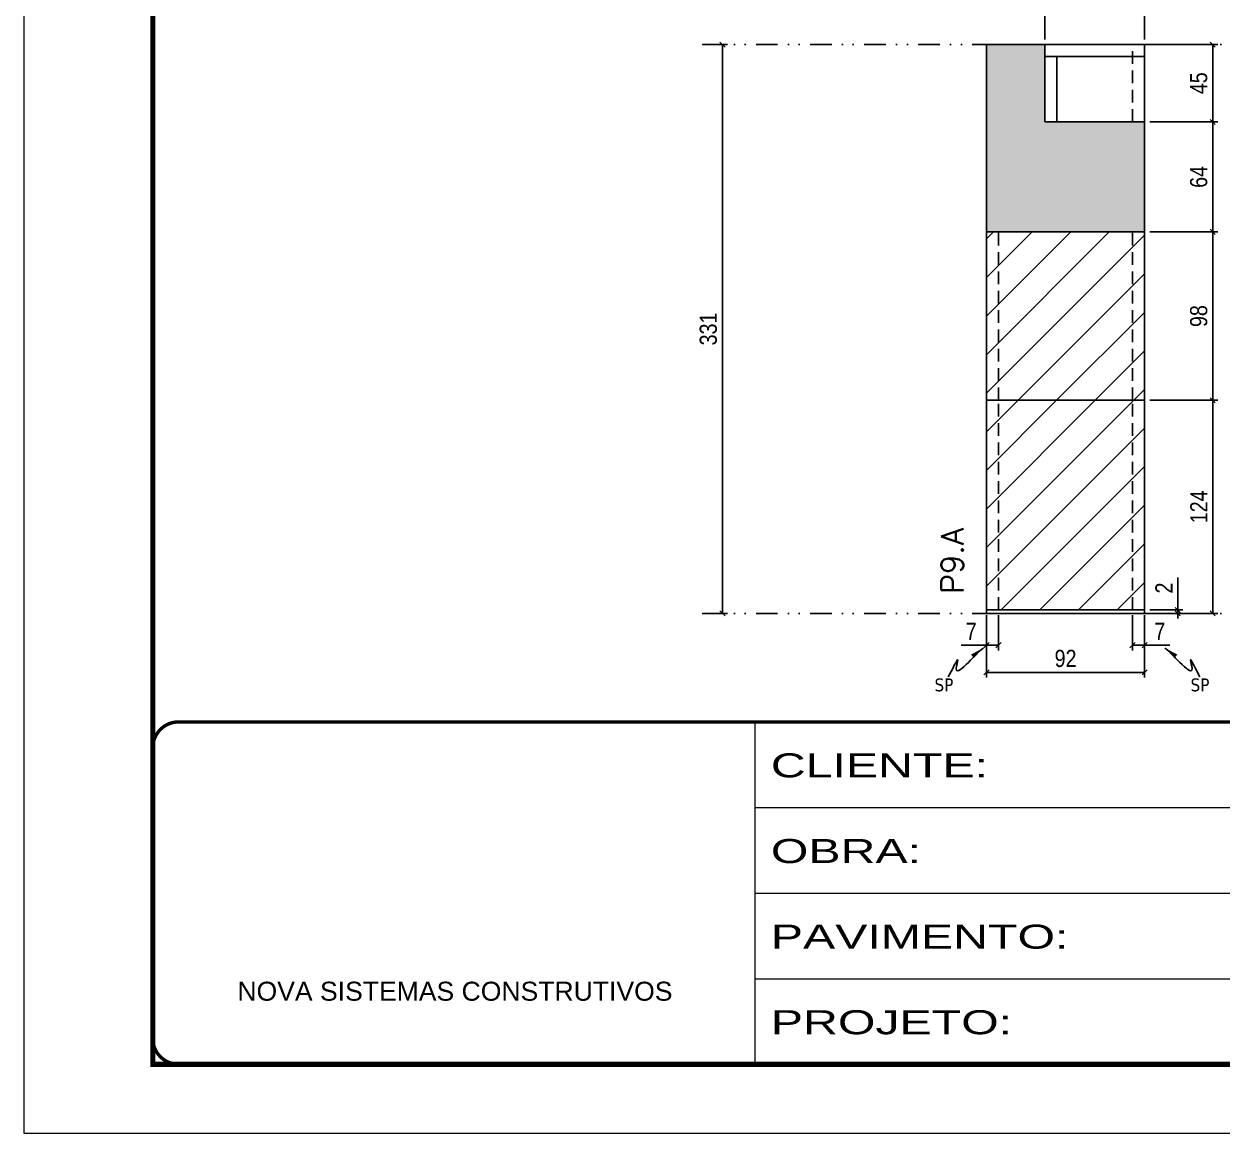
# Model space of a CAD drawing. Extents: x 808 to 7089, y -98 to 17032.
# Drawn here: x 3992 to 4689, y 13685 to 14331 of the extents above; entities that cross this region are included whole.
import ezdxf

# ---------------------------------------------------------------- set-up
doc = ezdxf.new("R2010")
doc.units = 0
for name, pattern in [('CONTINUO', [0]), ('DASHED', [0.75, 0.5, -0.25]), ('DIVIDE2', [0.625, 0.25, -0.125, 0, -0.125, 0, -0.125]), ('HIDDEN', [0.375, 0.25, -0.125])]:
    doc.linetypes.add(name, pattern=pattern)
for name, color, linetype in [('COTA', 241, 'Continuous'), ('Nível', 160, 'Continuous'), ('Painéis', 200, 'Continuous'), ('SARR_2.2x7', 40, 'Continuous'), ('Sarrafo de Pressão', 42, 'HIDDEN'), ('texto', 7, 'Continuous')]:
    doc.layers.add(name, color=color, linetype=linetype)
for name, color, linetype, lineweight in [('Folhas', 255, 'Continuous', 9), ('REAPROVEITAMENTO', 251, 'Continuous', 9), ('SARRAFO DE PRESSAO', 251, 'DASHED', 9), ('Texto Seção', 7, 'Continuous', 15)]:
    doc.layers.add(name, color=color, linetype=linetype, lineweight=lineweight)
doc.styles.add('ARIAL', font='arial.ttf')
doc.styles.add('COTA TECNICA', font='techl___.ttf', dxfattribs={"height": 10})
doc.styles.add('COTA TECNICA-50', font='techl___.ttf', dxfattribs={"height": 10})
doc.styles.add('REGUA-120', font='ROMANS.shx', dxfattribs={"height": 15})
doc.styles.get("Standard").update_dxf_attribs({"font": 'arial.ttf'})
doc.styles.add('Tecnologia', font='')
doc.styles.get('Tecnologia').set_extended_font_data('Forgotten Futurist')
doc.dimstyles.new('COTA PAINEL-50', dxfattribs={"dimtxt": 10, "dimasz": 3, "dimexe": 3, "dimexo": 3, "dimgap": 3, "dimtad": 1, "dimdec": 1, "dimzin": 12, "dimdsep": 46, "dimtxsty": 'COTA TECNICA-50', "dimblk1": 'OBLIQUE', "dimblk2": 'OBLIQUE', "dimsah": 1, "dimcen": 0.9, "dimclrd": 4, "dimclre": 4, "dimclrt": 240, "dimadec": 1, "dimazin": 3, "dimtfac": 1, "dimtdec": 1, "dimtmove": 0, "dimatfit": 3, "dimfxl": 1, "dimtolj": 1, "dimtzin": 12, "dimarcsym": 0})
doc.dimstyles.new('PAINEL', dxfattribs={"dimtxt": 10, "dimasz": 3, "dimexe": 3, "dimexo": 3, "dimgap": 3, "dimtad": 1, "dimdec": 1, "dimzin": 12, "dimdsep": 46, "dimtxsty": 'COTA TECNICA', "dimblk1": 'OBLIQUE', "dimblk2": 'OBLIQUE', "dimsah": 1, "dimcen": 0.9, "dimclrd": 4, "dimclre": 4, "dimclrt": 240, "dimadec": 1, "dimazin": 3, "dimtfac": 1, "dimtdec": 1, "dimtmove": 0, "dimatfit": 3, "dimfxl": 1, "dimtolj": 1, "dimtzin": 12, "dimarcsym": 0})
doc.dimstyles.get("Standard").update_dxf_attribs({"dimtxt": 0.18, "dimasz": 0.18, "dimexe": 0.18, "dimexo": 0.0625, "dimgap": 0.09, "dimtad": 0, "dimtih": 1, "dimtoh": 1, "dimdec": 4, "dimzin": 0, "dimdsep": 46, "dimtxsty": 'Standard', "dimcen": 0.09, "dimadec": 0, "dimazin": 0, "dimtfac": 1, "dimtdec": 4, "dimtofl": 0, "dimtmove": 0, "dimatfit": 3, "dimfxl": 1, "dimtolj": 1, "dimtzin": 0, "dimarcsym": 0})

# ---------------------------------------------------------------- blocks, each defined once
blk = doc.blocks.new('9999999999')
at = {"color": 30, "linetype": 'CONTINUO'}
for p, q in [((98564.56, 34230.21), (98564.56, 34429.45)), ((98564.56, 34379.64), (99583.98, 34379.64)), ((98564.56, 34329.83), (99487.98, 34329.83)), ((98564.56, 34280.02), (99487.98, 34280.02))]:
    blk.add_line(p, q, dxfattribs=at)
at = {"color": 30, "linetype": 'CONTINUO', "const_width": 2}
blk.add_lwpolyline([(99583.98, 34230.21), (99583.98, 34414.45, 0.414214), (99568.98, 34429.45), (98228.98, 34429.45, 0.414214), (98213.98, 34414.45), (98213.98, 34245.21, 0.414214), (98228.98, 34230.21), (99583.98, 34230.21)], format="xyb", dxfattribs=at)
at = {"layer": 'Folhas'}
blk.add_lwpolyline([(98138.98, 34190.21), (99623.98, 34190.21), (99623.98, 35240.21), (98138.98, 35240.21)], close=True, dxfattribs=at)
at = {"layer": 'Folhas', "color": 30, "const_width": 3}
blk.add_lwpolyline([(98213.98, 34230.21), (99583.98, 34230.21), (99583.98, 35200.21), (98213.98, 35200.21)], close=True, dxfattribs=at)
at = {"color": 7, "linetype": 'Continuous', "ltscale": 5, "style": 'ARIAL'}
blk.add_text('NOVA SISTEMAS CONSTRUTIVOS', height=11.0592, dxfattribs=at).set_placement((98263.19, 34267.21))
at = {"layer": 'Folhas', "color": 7, "style": 'Tecnologia', "width": 1.5}
for s, p in [('CLIENTE:', (98573.65, 34397.17)), ('OBRA:', (98573.65, 34347.31)), ('PAVIMENTO:', (98573.65, 34297.5)), ('PROJETO:', (98573.65, 34247.69))]:
    blk.add_text(s, height=14, dxfattribs=at).set_placement(p)
blk = doc.blocks.new('_Oblique')
at = {"color": 0, "linetype": 'ByBlock', "lineweight": -2}
blk.add_line((-0.5, -0.5), (0.5, 0.5), dxfattribs=at)
blk = doc.blocks.new('*D243')
at = {"layer": 'COTA', "color": 4, "lineweight": -2, "transparency": 16777216}
for p, q in [((4389.34, 14318.74), (4401.19, 14318.74)), ((4398.19, 13987.74), (4398.19, 14318.74)), ((4389.34, 13987.74), (4401.19, 13987.74))]:
    blk.add_line(p, q, dxfattribs=at)
at = {"layer": 'Defpoints', "color": 0, "transparency": 16777216}
for p in [(4386.34, 14318.74), (4398.19, 14318.74), (4386.34, 13987.74)]:
    blk.add_point(p, dxfattribs=at)
at = {"layer": 'COTA', "color": 4, "lineweight": -2, "transparency": 16777216, "xscale": 3, "yscale": 3, "zscale": 3}
for p, rotation in [((4398.19, 14318.74), 90), ((4398.19, 13987.74), 270)]:
    blk.add_blockref('_Oblique', p, dxfattribs=dict(at, rotation=rotation))
at = {"layer": 'COTA', "color": 240, "transparency": 16777216, "insert": (4389.97, 14153.24), "char_height": 10, "attachment_point": 5, "rotation": 90, "style": 'COTA TECNICA-50'}
blk.add_mtext('\\A1;331', dxfattribs=at)
blk = doc.blocks.new('*D215')
at = {"layer": 'COTA', "color": 4, "lineweight": -2, "transparency": 16777216}
for p, q in [((4551.85, 13986.74), (4551.85, 13950.38)), ((4643.85, 13986.74), (4643.85, 13950.38)), ((4643.85, 13953.38), (4551.85, 13953.38))]:
    blk.add_line(p, q, dxfattribs=at)
at = {"layer": 'Defpoints', "color": 0, "transparency": 16777216}
for p in [(4551.85, 13989.74), (4643.85, 13989.74), (4551.85, 13953.38)]:
    blk.add_point(p, dxfattribs=at)
at = {"layer": 'COTA', "color": 4, "lineweight": -2, "transparency": 16777216, "xscale": 3, "yscale": 3, "zscale": 3, "rotation": 180}
blk.add_blockref('_Oblique', (4551.85, 13953.38), dxfattribs=at)
at = {"layer": 'COTA', "color": 4, "lineweight": -2, "transparency": 16777216, "xscale": 3, "yscale": 3, "zscale": 3}
blk.add_blockref('_Oblique', (4643.85, 13953.38), dxfattribs=at)
at = {"layer": 'COTA', "color": 240, "transparency": 16777216, "insert": (4597.85, 13961.47), "char_height": 10, "attachment_point": 5, "style": 'COTA TECNICA'}
blk.add_mtext('\\A1;92', dxfattribs=at)
blk = doc.blocks.new('*D216')
at = {"layer": 'COTA', "color": 4, "lineweight": -2, "transparency": 16777216}
for p, q in [((4636.85, 13986.74), (4636.85, 13966.23)), ((4643.85, 13984.74), (4643.85, 13966.23)), ((4636.85, 13969.23), (4643.85, 13969.23)), ((4643.85, 13969.23), (4658.58, 13969.23))]:
    blk.add_line(p, q, dxfattribs=at)
at = {"layer": 'Defpoints', "color": 0, "transparency": 16777216}
for p in [(4636.85, 13989.74), (4643.85, 13987.74), (4643.85, 13969.23)]:
    blk.add_point(p, dxfattribs=at)
at = {"layer": 'COTA', "color": 4, "lineweight": -2, "transparency": 16777216, "xscale": 3, "yscale": 3, "zscale": 3, "rotation": 180}
blk.add_blockref('_Oblique', (4636.85, 13969.23), dxfattribs=at)
at = {"layer": 'COTA', "color": 4, "lineweight": -2, "transparency": 16777216, "xscale": 3, "yscale": 3, "zscale": 3}
blk.add_blockref('_Oblique', (4643.85, 13969.23), dxfattribs=at)
at = {"layer": 'COTA', "color": 240, "transparency": 16777216, "insert": (4652.71, 13977.3), "char_height": 10, "attachment_point": 5, "style": 'COTA TECNICA-50'}
blk.add_mtext('\\A1;7', dxfattribs=at)
blk = doc.blocks.new('*D217')
at = {"layer": 'COTA', "color": 4, "lineweight": -2, "transparency": 16777216}
for p, q in [((4551.85, 13984.74), (4551.85, 13966.23)), ((4558.85, 13986.74), (4558.85, 13966.23)), ((4551.85, 13969.23), (4537.11, 13969.23)), ((4558.85, 13969.23), (4551.85, 13969.23))]:
    blk.add_line(p, q, dxfattribs=at)
at = {"layer": 'Defpoints', "color": 0, "transparency": 16777216}
for p in [(4551.85, 13987.74), (4558.85, 13989.74), (4551.85, 13969.23)]:
    blk.add_point(p, dxfattribs=at)
at = {"layer": 'COTA', "color": 4, "lineweight": -2, "transparency": 16777216, "xscale": 3, "yscale": 3, "zscale": 3, "rotation": 180}
blk.add_blockref('_Oblique', (4551.85, 13969.23), dxfattribs=at)
at = {"layer": 'COTA', "color": 4, "lineweight": -2, "transparency": 16777216, "xscale": 3, "yscale": 3, "zscale": 3}
blk.add_blockref('_Oblique', (4558.85, 13969.23), dxfattribs=at)
at = {"layer": 'COTA', "color": 240, "transparency": 16777216, "insert": (4542.98, 13977.3), "char_height": 10, "attachment_point": 5, "style": 'COTA TECNICA-50'}
blk.add_mtext('\\A1;7', dxfattribs=at)
blk = doc.blocks.new('*D218')
at = {"layer": 'COTA', "color": 4, "linetype": 'ByBlock', "lineweight": -2, "transparency": 16777216}
for p, q in [((4646.85, 14111.74), (4686.49, 14111.74)), ((4683.49, 13987.74), (4683.49, 14111.74)), ((4646.85, 13987.74), (4686.49, 13987.74))]:
    blk.add_line(p, q, dxfattribs=at)
at = {"layer": 'Defpoints', "color": 0, "linetype": 'ByBlock', "transparency": 16777216}
for p in [(4643.85, 14111.74), (4683.49, 14111.74), (4643.85, 13987.74)]:
    blk.add_point(p, dxfattribs=at)
at = {"layer": 'COTA', "color": 4, "linetype": 'ByBlock', "lineweight": -2, "transparency": 16777216, "xscale": 3, "yscale": 3, "zscale": 3}
for p, rotation in [((4683.49, 14111.74), 90), ((4683.49, 13987.74), 270)]:
    blk.add_blockref('_Oblique', p, dxfattribs=dict(at, rotation=rotation))
at = {"layer": 'COTA', "color": 240, "linetype": 'ByBlock', "transparency": 16777216, "insert": (4675.41, 14049.74), "char_height": 10, "attachment_point": 5, "rotation": 90, "style": 'COTA TECNICA'}
blk.add_mtext('\\A1;124', dxfattribs=at)
blk = doc.blocks.new('*D219')
at = {"layer": 'COTA', "color": 4, "lineweight": -2, "transparency": 16777216}
for p, q in [((4663.1, 13989.74), (4663.1, 14008.54)), ((4646.85, 13989.74), (4666.1, 13989.74)), ((4646.85, 13987.74), (4666.1, 13987.74)), ((4663.1, 13987.74), (4663.1, 13989.74)), ((4663.1, 13987.74), (4663.1, 13984.74))]:
    blk.add_line(p, q, dxfattribs=at)
at = {"layer": 'Defpoints', "color": 0, "transparency": 16777216}
for p in [(4643.85, 13989.74), (4643.85, 13987.74), (4663.1, 13987.74)]:
    blk.add_point(p, dxfattribs=at)
at = {"layer": 'COTA', "color": 4, "lineweight": -2, "transparency": 16777216, "xscale": 3, "yscale": 3, "zscale": 3}
for p, rotation in [((4663.1, 13989.74), 270), ((4663.1, 13987.74), 90)]:
    blk.add_blockref('_Oblique', p, dxfattribs=dict(at, rotation=rotation))
at = {"layer": 'COTA', "color": 240, "transparency": 16777216, "insert": (4655.1, 14002.49), "char_height": 10, "attachment_point": 5, "rotation": 90, "style": 'COTA TECNICA-50'}
blk.add_mtext('\\A1;2', dxfattribs=at)
blk = doc.blocks.new('*D220')
at = {"layer": 'COTA', "color": 4, "linetype": 'ByBlock', "lineweight": -2, "transparency": 16777216}
for p, q in [((4646.85, 14111.74), (4686.49, 14111.74)), ((4683.49, 13987.74), (4683.49, 14111.74)), ((4646.85, 13987.74), (4686.49, 13987.74))]:
    blk.add_line(p, q, dxfattribs=at)
at = {"layer": 'Defpoints', "color": 0, "linetype": 'ByBlock', "transparency": 16777216}
for p in [(4643.85, 14111.74), (4683.49, 14111.74), (4643.85, 13987.74)]:
    blk.add_point(p, dxfattribs=at)
at = {"layer": 'COTA', "color": 4, "linetype": 'ByBlock', "lineweight": -2, "transparency": 16777216, "xscale": 3, "yscale": 3, "zscale": 3}
for p, rotation in [((4683.49, 14111.74), 90), ((4683.49, 13987.74), 270)]:
    blk.add_blockref('_Oblique', p, dxfattribs=dict(at, rotation=rotation))
at = {"layer": 'COTA', "color": 240, "linetype": 'ByBlock', "transparency": 16777216, "insert": (4675.41, 14049.74), "char_height": 10, "attachment_point": 5, "rotation": 90, "style": 'COTA TECNICA'}
blk.add_mtext('\\A1;124', dxfattribs=at)
blk = doc.blocks.new('*D221')
at = {"layer": 'COTA', "color": 4, "lineweight": -2, "transparency": 16777216}
for p, q in [((4646.85, 14209.74), (4686.49, 14209.74)), ((4683.49, 14111.74), (4683.49, 14209.74)), ((4646.85, 14111.74), (4686.49, 14111.74))]:
    blk.add_line(p, q, dxfattribs=at)
at = {"layer": 'Defpoints', "color": 0, "transparency": 16777216}
for p in [(4643.85, 14209.74), (4683.49, 14209.74), (4643.85, 14111.74)]:
    blk.add_point(p, dxfattribs=at)
at = {"layer": 'COTA', "color": 4, "lineweight": -2, "transparency": 16777216, "xscale": 3, "yscale": 3, "zscale": 3}
for p, rotation in [((4683.49, 14209.74), 90), ((4683.49, 14111.74), 270)]:
    blk.add_blockref('_Oblique', p, dxfattribs=dict(at, rotation=rotation))
at = {"layer": 'COTA', "color": 240, "transparency": 16777216, "insert": (4675.39, 14160.74), "char_height": 10, "attachment_point": 5, "rotation": 90, "style": 'COTA TECNICA-50'}
blk.add_mtext('\\A1;98', dxfattribs=at)
blk = doc.blocks.new('*D222')
at = {"layer": 'COTA', "color": 4, "lineweight": -2, "transparency": 16777216}
for p, q in [((4646.85, 14273.74), (4686.49, 14273.74)), ((4683.49, 14209.74), (4683.49, 14273.74)), ((4646.85, 14209.74), (4686.49, 14209.74))]:
    blk.add_line(p, q, dxfattribs=at)
at = {"layer": 'Defpoints', "color": 0, "transparency": 16777216}
for p in [(4643.85, 14273.74), (4683.49, 14273.74), (4643.85, 14209.74)]:
    blk.add_point(p, dxfattribs=at)
at = {"layer": 'COTA', "color": 4, "lineweight": -2, "transparency": 16777216, "xscale": 3, "yscale": 3, "zscale": 3}
for p, rotation in [((4683.49, 14273.74), 90), ((4683.49, 14209.74), 270)]:
    blk.add_blockref('_Oblique', p, dxfattribs=dict(at, rotation=rotation))
at = {"layer": 'COTA', "color": 240, "transparency": 16777216, "insert": (4675.39, 14241.74), "char_height": 10, "attachment_point": 5, "rotation": 90, "style": 'COTA TECNICA-50'}
blk.add_mtext('\\A1;64', dxfattribs=at)
blk = doc.blocks.new('*D252')
at = {"layer": 'COTA', "color": 4, "lineweight": -2, "transparency": 16777216}
for p, q in [((4646.85, 14318.74), (4686.49, 14318.74)), ((4683.49, 14273.74), (4683.49, 14318.74)), ((4646.85, 14273.74), (4686.49, 14273.74))]:
    blk.add_line(p, q, dxfattribs=at)
at = {"layer": 'Defpoints', "color": 0, "transparency": 16777216}
for p in [(4643.85, 14318.74), (4683.49, 14318.74), (4643.85, 14273.74)]:
    blk.add_point(p, dxfattribs=at)
at = {"layer": 'COTA', "color": 4, "lineweight": -2, "transparency": 16777216, "xscale": 3, "yscale": 3, "zscale": 3}
for p, rotation in [((4683.49, 14318.74), 90), ((4683.49, 14273.74), 270)]:
    blk.add_blockref('_Oblique', p, dxfattribs=dict(at, rotation=rotation))
at = {"layer": 'COTA', "color": 240, "transparency": 16777216, "insert": (4675.38, 14296.24), "char_height": 10, "attachment_point": 5, "rotation": 90, "style": 'COTA TECNICA'}
blk.add_mtext('\\A1;45', dxfattribs=at)
blk = doc.blocks.new('*D253')
at = {"layer": 'COTA', "color": 4, "lineweight": -2, "transparency": 16777216}
for p, q in [((4585.85, 14321.74), (4585.85, 14340.11)), ((4585.85, 14337.11), (4643.85, 14337.11)), ((4643.85, 14321.74), (4643.85, 14340.11))]:
    blk.add_line(p, q, dxfattribs=at)
at = {"layer": 'Defpoints', "color": 0, "transparency": 16777216}
for p in [(4643.85, 14337.11), (4585.85, 14318.74), (4643.85, 14318.74)]:
    blk.add_point(p, dxfattribs=at)
at = {"layer": 'COTA', "color": 4, "lineweight": -2, "transparency": 16777216, "xscale": 3, "yscale": 3, "zscale": 3, "rotation": 180}
blk.add_blockref('_Oblique', (4585.85, 14337.11), dxfattribs=at)
at = {"layer": 'COTA', "color": 4, "lineweight": -2, "transparency": 16777216, "xscale": 3, "yscale": 3, "zscale": 3}
blk.add_blockref('_Oblique', (4643.85, 14337.11), dxfattribs=at)
at = {"layer": 'COTA', "color": 240, "transparency": 16777216, "insert": (4614.85, 14345.25), "char_height": 10, "attachment_point": 5, "style": 'COTA TECNICA'}
blk.add_mtext('\\A1;58', dxfattribs=at)

msp = doc.modelspace()

# ---------------------------------------------------------------- hatches: boundary and pattern name
at = {"layer": 'COTA', "linetype": 'ByBlock'}
h = msp.add_hatch(dxfattribs=at)
h.set_pattern_fill('AR-CONC', color=256, scale=0.03)
h.paths.add_polyline_path([(4643.85, 14273.74), (4585.85, 14273.74), (4585.85, 14318.74), (4551.85, 14318.74), (4551.85, 14209.74), (4643.85, 14209.74)])
at = {"layer": 'REAPROVEITAMENTO', "linetype": 'ByBlock'}
h = msp.add_hatch(dxfattribs=at)
h.set_pattern_fill('ANSI31', color=256, scale=5, style=2)
h.paths.add_polyline_path([(4643.85, 14209.74), (4551.85, 14209.74), (4551.85, 14111.74), (4643.85, 14111.74)])
h = msp.add_hatch(dxfattribs=at)
h.set_pattern_fill('ANSI31', color=256, scale=5, style=2)
h.paths.add_polyline_path([(4643.85, 14111.74), (4551.85, 14111.74), (4551.85, 13989.74), (4643.85, 13989.74)])

# ---------------------------------------------------------------- linework, layer by layer
at = {"layer": 'COTA', "linetype": 'ByBlock'}
for p, q in [((4551.85, 14209.74), (4551.85, 14318.74)), ((4551.85, 14318.74), (4585.85, 14318.74)), ((4551.85, 14273.74), (4551.85, 14273.74)), ((4643.85, 14209.74), (4643.85, 14273.74))]:
    msp.add_line(p, q, dxfattribs=at)
at = {"layer": 'Nível', "color": 4, "linetype": 'DIVIDE2', "ltscale": 50}
for p, q in [((4386.34, 14318.74), (5436.67, 14318.74)), ((4386.34, 13987.74), (5436.67, 13987.74))]:
    msp.add_line(p, q, dxfattribs=at)
at = {"layer": 'Painéis'}
for p, q in [((4585.85, 14273.74), (4585.85, 14318.74)), ((4643.85, 14318.74), (4585.85, 14318.74)), ((4643.85, 14273.74), (4643.85, 14318.74)), ((4585.85, 14273.74), (4643.85, 14273.74))]:
    msp.add_line(p, q, dxfattribs=at)
for points in [[(4551.85, 14209.74), (4643.85, 14209.74), (4643.85, 14111.74), (4551.85, 14111.74)], [(4551.85, 14111.74), (4643.85, 14111.74), (4643.85, 13989.74), (4551.85, 13989.74)], [(4551.85, 13987.74), (4643.85, 13987.74), (4643.85, 13989.74), (4551.85, 13989.74)]]:
    msp.add_lwpolyline(points, close=True, dxfattribs=at)
at = {"layer": 'SARR_2.2x7'}
for p, q in [((4643.85, 14311.74), (4585.85, 14311.74)), ((4592.85, 14273.74), (4592.85, 14311.74))]:
    msp.add_line(p, q, dxfattribs=at)
at = {"layer": 'Sarrafo de Pressão', "ltscale": 30}
for p, q in [((4636.85, 14273.74), (4636.85, 14318.74)), ((4558.85, 14111.74), (4558.85, 14209.74)), ((4636.85, 14111.74), (4636.85, 14209.74)), ((4558.85, 13989.74), (4558.85, 14111.74)), ((4636.85, 13989.74), (4636.85, 14111.74))]:
    msp.add_line(p, q, dxfattribs=at)

# ---------------------------------------------------------------- block references
at = {"layer": 'SARRAFO DE PRESSAO', "color": 6, "linetype": 'ByBlock'}
msp.add_blockref('9999999999', (-94147.31, -20504.88), dxfattribs=at)

# ---------------------------------------------------------------- texts
at = {"layer": 'texto', "color": 0, "char_height": 7.5, "attachment_point": 5}
for insert in [(4527.07, 13946.06), (4676.09, 13946.06)]:
    msp.add_mtext('{\\fTahoma|b0|i0|c0|p34;\\C4;SP}', dxfattribs=dict(at, insert=insert))
at = {"layer": 'Texto Seção', "insert": (4538.38, 13998.99), "char_height": 13, "width": 285.3299, "attachment_point": 7, "rotation": 90, "style": 'REGUA-120'}
msp.add_mtext('P9.A', dxfattribs=at)

# ---------------------------------------------------------------- dimensions: what is measured, and where the dimension line sits
at = {"layer": 'COTA'}
for base, p1, p2, dimstyle, picture, middle in [((4643.85, 14337.11), (4585.85, 14318.74), (4643.85, 14318.74), 'PAINEL', '*D253', (4614.85, 14345.25)), ((4643.85, 13969.23), (4636.85, 13989.74), (4643.85, 13987.74), 'COTA PAINEL-50', '*D216', (4652.71, 13977.3))]:
    dim = msp.add_linear_dim(base=base, p1=p1, p2=p2, dimstyle=dimstyle, dxfattribs=at)
    dim.commit()
    dim.dimension.update_dxf_attribs({"geometry": picture, "text_midpoint": middle})
for base, p1, p2, angle, dimstyle, picture, middle in [((4398.19, 14318.74), (4386.34, 13987.74), (4386.34, 14318.74), 90, 'COTA PAINEL-50', '*D243', (4389.97, 14153.24)), ((4683.49, 14318.74), (4643.85, 14273.74), (4643.85, 14318.74), 90, 'PAINEL', '*D252', (4675.38, 14296.24)), ((4683.49, 14273.74), (4643.85, 14209.74), (4643.85, 14273.74), 90, 'COTA PAINEL-50', '*D222', (4675.39, 14241.74)), ((4683.49, 14209.74), (4643.85, 14111.74), (4643.85, 14209.74), 90, 'COTA PAINEL-50', '*D221', (4675.39, 14160.74)), ((4551.85, 13969.23), (4558.85, 13989.74), (4551.85, 13987.74), 180, 'COTA PAINEL-50', '*D217', (4542.98, 13977.3))]:
    dim = msp.add_linear_dim(base=base, p1=p1, p2=p2, angle=angle, dimstyle=dimstyle, dxfattribs=at)
    dim.commit()
    dim.dimension.update_dxf_attribs({"geometry": picture, "text_midpoint": middle})
at = {"layer": 'COTA', "linetype": 'ByBlock'}
for picture in ['*D218', '*D220']:
    dim = msp.add_aligned_dim(p1=(4643.85, 13987.74), p2=(4643.85, 14111.74), distance=-39.64, dimstyle='PAINEL', dxfattribs=at)
    dim.commit()
    dim.dimension.update_dxf_attribs({"geometry": picture, "text_midpoint": (4675.41, 14049.74)})
at = {"layer": 'COTA'}
dim = msp.add_linear_dim(base=(4663.1, 13987.74), p1=(4643.85, 13989.74), p2=(4643.85, 13987.74), angle=90, dimstyle='COTA PAINEL-50', dxfattribs=at)
dim.commit()
dim.dimension.update_dxf_attribs({"geometry": '*D219', "text_midpoint": (4663.1, 14002.49), "dimtype": 160})
dim = msp.add_linear_dim(base=(4551.85, 13953.38), p1=(4643.85, 13989.74), p2=(4551.85, 13989.74), angle=180, dimstyle='PAINEL', override={"dimarcsym": 2}, dxfattribs=at)
dim.commit()
dim.dimension.update_dxf_attribs({"geometry": '*D215', "text_midpoint": (4597.85, 13961.47)})

# ---------------------------------------------------------------- leaders
at = {"layer": 'COTA', "path_type": 1}
for points in [[(4550.02, 13967.56), (4534.23, 13955.72), (4535.16, 13960.53), (4529.6, 13950.75)], [(4655.67, 13967.56), (4671.46, 13955.72), (4670.54, 13960.53), (4676.09, 13950.75)]]:
    msp.add_leader(points, dimstyle='Standard', override={"dimasz": 8}, dxfattribs=at)

doc.saveas('drawing.dxf')
